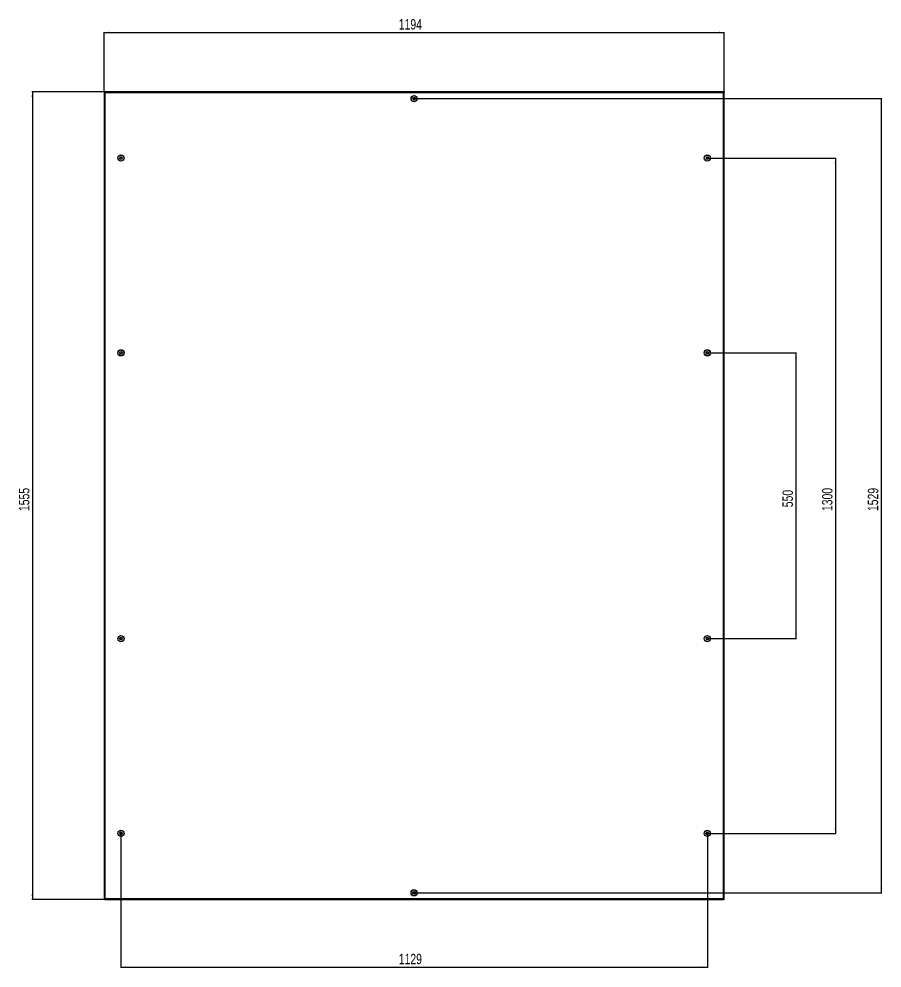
# Model space of a CAD drawing. Header units: millimetres. Extents: x -918 to 2356, y -718 to 1192.
# Drawn here: x -918 to 744, y -718 to 1109 of the extents above; entities that cross this region are included whole.
import ezdxf

# ---------------------------------------------------------------- set-up
doc = ezdxf.new("R2010")
doc.units = ezdxf.units.MM
doc.layers.add('FORMAT', color=7, linetype='Continuous')
doc.styles.add('SLDTEXTSTYLE0', font='TXT', dxfattribs={"width": 0.75})
doc.dimstyles.new('SLDDIMSTYLE1', dxfattribs={"dimtxt": 20, "dimasz": 10, "dimexe": 0, "dimexo": 0.0625, "dimgap": 5, "dimtad": 2, "dimdec": 1, "dimrnd": 1e-09, "dimzin": 12, "dimdsep": 46, "dimtxsty": 'SLDTEXTSTYLE0', "dimsah": 1, "dimcen": 0.09, "dimadec": 0, "dimazin": 3, "dimtfac": 1, "dimtofl": 0, "dimtmove": 0, "dimatfit": 3, "dimfxl": 0, "dimfrac": 2, "dimtolj": 1, "dimtzin": 12, "dimarcsym": 0})

# ---------------------------------------------------------------- blocks, each defined once
blk = doc.blocks.new('_D_1')
at = {"layer": 'FORMAT'}
for p, q in [((-754.1, 968.3), (-893.1, 968.3)), ((-892.1, 968.3), (-892.1, -586.7)), ((-754.1, -586.7), (-893.1, -586.7))]:
    blk.add_line(p, q, dxfattribs=at)
for points in [[(-892.1, 968.3), (-893.7, 958.3), (-890.6, 958.3)], [(-892.1, -586.7), (-890.6, -576.7), (-893.7, -576.7)]]:
    blk.add_solid(points, dxfattribs=at)
at = {"layer": 'FORMAT', "insert": (-917.9, 161.2), "char_height": 20, "attachment_point": 1, "rotation": 90, "style": 'SLDTEXTSTYLE0'}
blk.add_mtext('1555', dxfattribs=at)
blk = doc.blocks.new('_D_2')
at = {"layer": 'FORMAT'}
for p, q in [((-754.1, 968.3), (-754.1, 1083.4)), ((-754.1, 1082.4), (439.9, 1082.4)), ((439.9, 968.3), (439.9, 1083.4))]:
    blk.add_line(p, q, dxfattribs=at)
for points in [[(-754.1, 1082.4), (-744.1, 1080.9), (-744.1, 1084)], [(439.9, 1082.4), (429.9, 1084), (429.9, 1080.9)]]:
    blk.add_solid(points, dxfattribs=at)
at = {"layer": 'FORMAT', "insert": (-186.7, 1108.2), "char_height": 20, "attachment_point": 1, "style": 'SLDTEXTSTYLE0'}
blk.add_mtext('1194', dxfattribs=at)
blk = doc.blocks.new('_D_3')
at = {"layer": 'FORMAT'}
for p, q in [((407.4, 840.8), (655, 840.8)), ((654, 840.8), (654, -459.2)), ((407.4, -459.2), (655, -459.2))]:
    blk.add_line(p, q, dxfattribs=at)
for points in [[(654, 840.8), (652.5, 830.8), (655.6, 830.8)], [(654, -459.2), (655.6, -449.2), (652.5, -449.2)]]:
    blk.add_solid(points, dxfattribs=at)
at = {"layer": 'FORMAT', "insert": (628.3, 161.2), "char_height": 20, "attachment_point": 1, "rotation": 90, "style": 'SLDTEXTSTYLE0'}
blk.add_mtext('1300', dxfattribs=at)
blk = doc.blocks.new('_D_4')
at = {"layer": 'FORMAT'}
for p, q in [((-721.6, -459.2), (-721.6, -717.9)), ((407.4, -459.2), (407.4, -717.9)), ((-721.6, -716.9), (407.4, -716.9))]:
    blk.add_line(p, q, dxfattribs=at)
for points in [[(-721.6, -716.9), (-711.6, -718.4), (-711.6, -715.3)], [(407.4, -716.9), (397.4, -715.3), (397.4, -718.4)]]:
    blk.add_solid(points, dxfattribs=at)
at = {"layer": 'FORMAT', "insert": (-186.7, -691.1), "char_height": 20, "attachment_point": 1, "style": 'SLDTEXTSTYLE0'}
blk.add_mtext('1129', dxfattribs=at)
blk = doc.blocks.new('_D_5')
at = {"layer": 'FORMAT'}
for p, q in [((407.4, 465.8), (578.9, 465.8)), ((577.9, 465.8), (577.9, -84.2)), ((407.4, -84.2), (578.9, -84.2))]:
    blk.add_line(p, q, dxfattribs=at)
for points in [[(577.9, 465.8), (576.3, 455.8), (579.4, 455.8)], [(577.9, -84.2), (579.4, -74.2), (576.3, -74.2)]]:
    blk.add_solid(points, dxfattribs=at)
at = {"layer": 'FORMAT', "insert": (552.1, 168.6), "char_height": 20, "attachment_point": 1, "rotation": 90, "style": 'SLDTEXTSTYLE0'}
blk.add_mtext('550', dxfattribs=at)
blk = doc.blocks.new('_D_6')
at = {"layer": 'FORMAT'}
for p, q in [((-157.1, 955.3), (743.2, 955.3)), ((742.2, 955.3), (742.2, -573.7)), ((-157.1, -573.7), (743.2, -573.7))]:
    blk.add_line(p, q, dxfattribs=at)
for points in [[(742.2, 955.3), (740.7, 945.3), (743.7, 945.3)], [(742.2, -573.7), (743.7, -563.7), (740.7, -563.7)]]:
    blk.add_solid(points, dxfattribs=at)
at = {"layer": 'FORMAT', "insert": (716.4, 161.2), "char_height": 20, "attachment_point": 1, "rotation": 90, "style": 'SLDTEXTSTYLE0'}
blk.add_mtext('1529', dxfattribs=at)

msp = doc.modelspace()

# ---------------------------------------------------------------- linework, layer by layer
at = {"color": 7, "linetype": 'Continuous', "lineweight": 25}
for p, q in [((-754.14, 968.28), (-752.64, 968.28)), ((-754.14, 968.28), (-754.14, -586.72)), ((-752.44, 968.28), (-752.64, 968.28)), ((-752.44, 967.17), (-752.44, 968.28)), ((438.16, 968.28), (-752.44, 968.28)), ((438.16, 967.17), (438.16, 968.28)), ((438.36, 968.28), (438.16, 968.28)), ((438.36, 968.28), (439.86, 968.28)), ((439.86, -586.72), (439.86, 968.28)), ((-752.64, -586.72), (-754.14, -586.72)), ((-752.64, -586.72), (-752.44, -586.72)), ((-752.44, -585.61), (-752.44, -586.72)), ((-752.44, -586.72), (438.16, -586.72)), ((438.16, -585.61), (438.16, -586.72)), ((438.17, -586.72), (438.36, -586.72)), ((439.86, -586.72), (438.36, -586.72))]:
    msp.add_line(p, q, dxfattribs=at)
at = {"color": 8, "linetype": 'Continuous', "lineweight": 18}
for p, q in [((-752.04, 966.18), (-752.04, -584.62)), ((437.76, 966.18), (-752.04, 966.18)), ((437.76, -584.62), (437.76, 966.18)), ((-752.04, -584.62), (437.76, -584.62))]:
    msp.add_line(p, q, dxfattribs=at)
at = {"color": 7, "linetype": 'Continuous', "lineweight": 25}
for centre, radius in [((-157.14, 955.28), 6), ((-157.14, 955.28), 5.78), ((-157.14, 955.28), 1.85), ((-721.64, 840.78), 6), ((-721.64, 840.78), 5.78), ((-721.64, 840.78), 1.85), ((407.36, 840.78), 6), ((407.36, 840.78), 5.78), ((407.36, 840.78), 1.85), ((-721.64, 465.78), 6), ((-721.64, 465.78), 5.78), ((-721.64, 465.78), 1.85), ((407.36, 465.78), 6), ((407.36, 465.78), 5.78), ((407.36, 465.78), 1.85), ((-721.64, -84.22), 6), ((-721.64, -84.22), 5.78), ((-721.64, -84.22), 1.85), ((407.36, -84.22), 6), ((407.36, -84.22), 5.78), ((407.36, -84.22), 1.85), ((-721.64, -459.22), 6), ((-721.64, -459.22), 5.78), ((407.36, -459.22), 6), ((407.36, -459.22), 5.78), ((-721.64, -459.22), 1.85), ((407.36, -459.22), 1.85), ((-157.14, -573.72), 6), ((-157.14, -573.72), 5.78), ((-157.14, -573.72), 1.85)]:
    msp.add_circle(centre, radius, dxfattribs=at)
for points, knots in [([(-752.04, 966.18), (-752.32, 966.36), (-752.59, 966.53), (-753.1, 966.88), (-753.33, 967.06), (-753.72, 967.41), (-753.87, 967.58), (-754.08, 967.93), (-754.14, 968.11), (-754.14, 968.28)], [0, 0, 0, 0, 0.25, 0.25, 0.5, 0.5, 0.75, 0.75, 1, 1, 1, 1]), ([(-752.04, 966.18), (-752.2, 966.53), (-752.35, 966.88), (-752.57, 967.59), (-752.64, 967.93), (-752.64, 968.28)], [0, 0, 0, 0, 0.5, 0.5, 1, 1, 1, 1]), ([(-752.44, 968.28), (-752.41, 968.28), (-752.37, 968.23), (-752.31, 968.02), (-752.27, 967.86), (-752.21, 967.47), (-752.17, 967.24), (-752.11, 966.73), (-752.07, 966.46), (-752.04, 966.18)], [0, 0, 0, 0, 0.25, 0.25, 0.5, 0.5, 0.75, 0.75, 1, 1, 1, 1]), ([(-159.74, 954.25), (-159.73, 954.23), (-159.72, 954.21), (-159.67, 954.18), (-159.53, 954.14), (-159.14, 954.1), (-158.61, 954.05), (-158.09, 953.68), (-157.87, 953.21), (-157.74, 952.84), (-157.65, 952.62), (-157.6, 952.54), (-157.56, 952.52), (-157.53, 952.51), (-157.5, 952.52), (-157.44, 952.55), (-157.26, 952.75), (-157, 953.15), (-156.48, 953.63), (-155.77, 953.64), (-155.31, 953.53), (-155.04, 953.51), (-154.97, 953.52), (-154.94, 953.54), (-154.93, 953.57), (-154.92, 953.6), (-154.92, 953.65), (-154.94, 953.73), (-155.02, 953.94), (-155.18, 954.28), (-155.34, 954.78), (-155.22, 955.4), (-154.87, 955.81), (-154.62, 956.11), (-154.54, 956.23), (-154.53, 956.29), (-154.54, 956.32), (-154.56, 956.35), (-154.61, 956.38), (-154.75, 956.42), (-155.13, 956.46), (-155.67, 956.52), (-156.18, 956.89), (-156.41, 957.36), (-156.53, 957.73), (-156.62, 957.95), (-156.68, 958.02), (-156.71, 958.05), (-156.75, 958.06), (-156.78, 958.05), (-156.84, 958.02), (-157.02, 957.82), (-157.28, 957.42), (-157.8, 956.93), (-158.51, 956.93), (-158.97, 957.04), (-159.24, 957.06), (-159.31, 957.04), (-159.33, 957.03), (-159.35, 957), (-159.36, 956.96), (-159.35, 956.92), (-159.34, 956.84), (-159.26, 956.63), (-159.1, 956.28), (-158.94, 955.79), (-159.05, 955.17), (-159.41, 954.76), (-159.66, 954.46), (-159.74, 954.33), (-159.75, 954.27), (-159.74, 954.25), (-159.74, 954.25)], [0, 0, 0, 0, 0.0020087, 0.00442, 0.0093647, 0.0255282, 0.0677053, 0.0957862, 0.1246456, 0.1503415, 0.1605194, 0.1633943, 0.1656965, 0.1672448, 0.1688741, 0.1707699, 0.1786058, 0.2119941, 0.2499945, 0.2879948, 0.3213831, 0.329219, 0.3311148, 0.3327441, 0.3342924, 0.3362166, 0.3385353, 0.3413178, 0.349662, 0.3753578, 0.4042173, 0.4322982, 0.4744753, 0.4906388, 0.4966691, 0.49844, 0.5, 0.5020087, 0.50442, 0.5093647, 0.5255282, 0.5677053, 0.5957862, 0.6246456, 0.6503415, 0.6605194, 0.6633943, 0.6656965, 0.6672448, 0.6688741, 0.6707699, 0.6786058, 0.7119941, 0.7499945, 0.7879948, 0.8213831, 0.829219, 0.8311148, 0.8327441, 0.8342924, 0.8362166, 0.8385353, 0.8413178, 0.849662, 0.8753578, 0.9042173, 0.9322982, 0.9744753, 0.9906388, 0.9966691, 0.99844, 1, 1, 1, 1]), ([(437.76, 966.18), (437.79, 966.46), (437.83, 966.73), (437.89, 967.24), (437.93, 967.47), (437.99, 967.86), (438.03, 968.02), (438.09, 968.23), (438.13, 968.28), (438.16, 968.28)], [0, 0, 0, 0, 0.25, 0.25, 0.5, 0.5, 0.75, 0.75, 1, 1, 1, 1]), ([(439.86, 968.28), (439.86, 968.11), (439.81, 967.93), (439.6, 967.58), (439.44, 967.41), (439.05, 967.06), (438.82, 966.89), (438.31, 966.53), (438.04, 966.36), (437.76, 966.18)], [0, 0, 0, 0, 0.25, 0.25, 0.5, 0.5, 0.75, 0.75, 1, 1, 1, 1]), ([(438.36, 968.28), (438.36, 967.93), (438.3, 967.58), (438.07, 966.88), (437.92, 966.53), (437.76, 966.18)], [0, 0, 0, 0, 0.5, 0.5, 1, 1, 1, 1]), ([(-720.6, 843.38), (-720.61, 843.39), (-720.64, 843.39), (-720.7, 843.37), (-720.82, 843.3), (-721.11, 843.05), (-721.52, 842.7), (-722.15, 842.58), (-722.64, 842.74), (-722.99, 842.9), (-723.22, 842.99), (-723.31, 843), (-723.35, 843), (-723.38, 842.98), (-723.4, 842.95), (-723.42, 842.88), (-723.4, 842.62), (-723.29, 842.15), (-723.29, 841.44), (-723.78, 840.92), (-724.17, 840.66), (-724.37, 840.48), (-724.41, 840.42), (-724.41, 840.39), (-724.41, 840.36), (-724.38, 840.33), (-724.35, 840.3), (-724.28, 840.26), (-724.07, 840.17), (-723.71, 840.05), (-723.25, 839.83), (-722.87, 839.32), (-722.82, 838.78), (-722.78, 838.39), (-722.74, 838.24), (-722.7, 838.2), (-722.67, 838.18), (-722.64, 838.18), (-722.58, 838.19), (-722.46, 838.26), (-722.16, 838.52), (-721.75, 838.87), (-721.13, 838.98), (-720.64, 838.82), (-720.28, 838.66), (-720.06, 838.58), (-719.97, 838.56), (-719.93, 838.57), (-719.9, 838.59), (-719.88, 838.62), (-719.86, 838.68), (-719.88, 838.95), (-719.99, 839.41), (-719.99, 840.12), (-719.5, 840.64), (-719.1, 840.9), (-718.9, 841.08), (-718.87, 841.14), (-718.86, 841.17), (-718.87, 841.21), (-718.89, 841.24), (-718.93, 841.26), (-719, 841.31), (-719.2, 841.39), (-719.57, 841.52), (-720.03, 841.74), (-720.4, 842.25), (-720.46, 842.79), (-720.5, 843.18), (-720.54, 843.32), (-720.57, 843.37), (-720.59, 843.38), (-720.6, 843.38)], [0, 0, 0, 0, 0.0020087, 0.00442, 0.0093647, 0.0255282, 0.0677053, 0.0957862, 0.1246456, 0.1503415, 0.1605194, 0.1633943, 0.1656965, 0.1672448, 0.1688741, 0.1707699, 0.1786058, 0.2119941, 0.2499945, 0.2879948, 0.3213831, 0.329219, 0.3311148, 0.3327441, 0.3342924, 0.3362166, 0.3385353, 0.3413178, 0.349662, 0.3753578, 0.4042173, 0.4322982, 0.4744753, 0.4906388, 0.4966691, 0.49844, 0.5, 0.5020087, 0.50442, 0.5093647, 0.5255282, 0.5677053, 0.5957862, 0.6246456, 0.6503415, 0.6605194, 0.6633943, 0.6656965, 0.6672448, 0.6688741, 0.6707699, 0.6786058, 0.7119941, 0.7499945, 0.7879948, 0.8213831, 0.829219, 0.8311148, 0.8327441, 0.8342924, 0.8362166, 0.8385353, 0.8413178, 0.849662, 0.8753578, 0.9042173, 0.9322982, 0.9744753, 0.9906388, 0.9966691, 0.99844, 1, 1, 1, 1]), ([(406.32, 843.38), (406.31, 843.38), (406.29, 843.36), (406.26, 843.31), (406.22, 843.17), (406.18, 842.79), (406.13, 842.25), (405.75, 841.74), (405.29, 841.52), (404.92, 841.39), (404.7, 841.3), (404.62, 841.24), (404.6, 841.21), (404.59, 841.17), (404.59, 841.14), (404.63, 841.08), (404.83, 840.9), (405.22, 840.64), (405.71, 840.12), (405.71, 839.41), (405.6, 838.95), (405.58, 838.68), (405.6, 838.62), (405.62, 838.59), (405.65, 838.57), (405.68, 838.56), (405.72, 838.57), (405.81, 838.58), (406.02, 838.67), (406.36, 838.83), (406.85, 838.98), (407.48, 838.87), (407.89, 838.51), (408.18, 838.26), (408.31, 838.19), (408.37, 838.18), (408.4, 838.18), (408.43, 838.2), (408.46, 838.25), (408.5, 838.39), (408.54, 838.78), (408.6, 839.32), (408.97, 839.83), (409.43, 840.05), (409.8, 840.18), (410.03, 840.27), (410.1, 840.32), (410.13, 840.36), (410.14, 840.39), (410.13, 840.42), (410.1, 840.48), (409.9, 840.66), (409.5, 840.92), (409.01, 841.44), (409.01, 842.15), (409.12, 842.62), (409.14, 842.88), (409.12, 842.95), (409.1, 842.98), (409.08, 843), (409.04, 843), (409, 843), (408.92, 842.98), (408.71, 842.9), (408.36, 842.74), (407.87, 842.58), (407.25, 842.7), (406.84, 843.05), (406.54, 843.31), (406.41, 843.38), (406.35, 843.39), (406.33, 843.39), (406.32, 843.38)], [0, 0, 0, 0, 0.0020087, 0.00442, 0.0093647, 0.0255282, 0.0677053, 0.0957862, 0.1246456, 0.1503415, 0.1605194, 0.1633943, 0.1656965, 0.1672448, 0.1688741, 0.1707699, 0.1786058, 0.2119941, 0.2499945, 0.2879948, 0.3213831, 0.329219, 0.3311148, 0.3327441, 0.3342924, 0.3362166, 0.3385353, 0.3413178, 0.349662, 0.3753578, 0.4042173, 0.4322982, 0.4744753, 0.4906388, 0.4966691, 0.49844, 0.5, 0.5020087, 0.50442, 0.5093647, 0.5255282, 0.5677053, 0.5957862, 0.6246456, 0.6503415, 0.6605194, 0.6633943, 0.6656965, 0.6672448, 0.6688741, 0.6707699, 0.6786058, 0.7119941, 0.7499945, 0.7879948, 0.8213831, 0.829219, 0.8311148, 0.8327441, 0.8342924, 0.8362166, 0.8385353, 0.8413178, 0.849662, 0.8753578, 0.9042173, 0.9322982, 0.9744753, 0.9906388, 0.9966691, 0.99844, 1, 1, 1, 1]), ([(-720.6, 468.38), (-720.61, 468.39), (-720.64, 468.39), (-720.7, 468.37), (-720.82, 468.3), (-721.11, 468.05), (-721.52, 467.7), (-722.15, 467.58), (-722.64, 467.74), (-722.99, 467.9), (-723.22, 467.99), (-723.31, 468), (-723.35, 468), (-723.38, 467.98), (-723.4, 467.95), (-723.42, 467.88), (-723.4, 467.62), (-723.29, 467.15), (-723.29, 466.44), (-723.78, 465.92), (-724.17, 465.66), (-724.37, 465.48), (-724.41, 465.42), (-724.41, 465.39), (-724.41, 465.36), (-724.38, 465.33), (-724.35, 465.3), (-724.28, 465.26), (-724.07, 465.17), (-723.71, 465.05), (-723.25, 464.83), (-722.87, 464.32), (-722.82, 463.78), (-722.78, 463.39), (-722.74, 463.24), (-722.7, 463.2), (-722.67, 463.18), (-722.64, 463.18), (-722.58, 463.19), (-722.46, 463.26), (-722.16, 463.52), (-721.75, 463.87), (-721.13, 463.98), (-720.64, 463.82), (-720.28, 463.66), (-720.06, 463.58), (-719.97, 463.56), (-719.93, 463.57), (-719.9, 463.59), (-719.88, 463.62), (-719.86, 463.68), (-719.88, 463.95), (-719.99, 464.41), (-719.99, 465.12), (-719.5, 465.64), (-719.1, 465.9), (-718.9, 466.08), (-718.87, 466.14), (-718.86, 466.17), (-718.87, 466.21), (-718.89, 466.24), (-718.93, 466.26), (-719, 466.31), (-719.2, 466.39), (-719.57, 466.52), (-720.03, 466.74), (-720.4, 467.25), (-720.46, 467.79), (-720.5, 468.18), (-720.54, 468.32), (-720.57, 468.37), (-720.59, 468.38), (-720.6, 468.38)], [0, 0, 0, 0, 0.0020087, 0.00442, 0.0093647, 0.0255282, 0.0677053, 0.0957862, 0.1246456, 0.1503415, 0.1605194, 0.1633943, 0.1656965, 0.1672448, 0.1688741, 0.1707699, 0.1786058, 0.2119941, 0.2499945, 0.2879948, 0.3213831, 0.329219, 0.3311148, 0.3327441, 0.3342924, 0.3362166, 0.3385353, 0.3413178, 0.349662, 0.3753578, 0.4042173, 0.4322982, 0.4744753, 0.4906388, 0.4966691, 0.49844, 0.5, 0.5020087, 0.50442, 0.5093647, 0.5255282, 0.5677053, 0.5957862, 0.6246456, 0.6503415, 0.6605194, 0.6633943, 0.6656965, 0.6672448, 0.6688741, 0.6707699, 0.6786058, 0.7119941, 0.7499945, 0.7879948, 0.8213831, 0.829219, 0.8311148, 0.8327441, 0.8342924, 0.8362166, 0.8385353, 0.8413178, 0.849662, 0.8753578, 0.9042173, 0.9322982, 0.9744753, 0.9906388, 0.9966691, 0.99844, 1, 1, 1, 1]), ([(406.32, 468.38), (406.31, 468.38), (406.29, 468.36), (406.26, 468.31), (406.22, 468.17), (406.18, 467.79), (406.13, 467.25), (405.75, 466.74), (405.29, 466.52), (404.92, 466.39), (404.7, 466.3), (404.62, 466.24), (404.6, 466.21), (404.59, 466.17), (404.59, 466.14), (404.63, 466.08), (404.83, 465.9), (405.22, 465.64), (405.71, 465.12), (405.71, 464.41), (405.6, 463.95), (405.58, 463.68), (405.6, 463.62), (405.62, 463.59), (405.65, 463.57), (405.68, 463.56), (405.72, 463.57), (405.81, 463.58), (406.02, 463.67), (406.36, 463.83), (406.85, 463.98), (407.48, 463.87), (407.89, 463.51), (408.18, 463.26), (408.31, 463.19), (408.37, 463.18), (408.4, 463.18), (408.43, 463.2), (408.46, 463.25), (408.5, 463.39), (408.54, 463.78), (408.6, 464.32), (408.97, 464.83), (409.43, 465.05), (409.8, 465.18), (410.03, 465.27), (410.1, 465.32), (410.13, 465.36), (410.14, 465.39), (410.13, 465.42), (410.1, 465.48), (409.9, 465.66), (409.5, 465.92), (409.01, 466.44), (409.01, 467.15), (409.12, 467.62), (409.14, 467.88), (409.12, 467.95), (409.1, 467.98), (409.08, 468), (409.04, 468), (409, 468), (408.92, 467.98), (408.71, 467.9), (408.36, 467.74), (407.87, 467.58), (407.25, 467.7), (406.84, 468.05), (406.54, 468.31), (406.41, 468.38), (406.35, 468.39), (406.33, 468.39), (406.32, 468.38)], [0, 0, 0, 0, 0.0020087, 0.00442, 0.0093647, 0.0255282, 0.0677053, 0.0957862, 0.1246456, 0.1503415, 0.1605194, 0.1633943, 0.1656965, 0.1672448, 0.1688741, 0.1707699, 0.1786058, 0.2119941, 0.2499945, 0.2879948, 0.3213831, 0.329219, 0.3311148, 0.3327441, 0.3342924, 0.3362166, 0.3385353, 0.3413178, 0.349662, 0.3753578, 0.4042173, 0.4322982, 0.4744753, 0.4906388, 0.4966691, 0.49844, 0.5, 0.5020087, 0.50442, 0.5093647, 0.5255282, 0.5677053, 0.5957862, 0.6246456, 0.6503415, 0.6605194, 0.6633943, 0.6656965, 0.6672448, 0.6688741, 0.6707699, 0.6786058, 0.7119941, 0.7499945, 0.7879948, 0.8213831, 0.829219, 0.8311148, 0.8327441, 0.8342924, 0.8362166, 0.8385353, 0.8413178, 0.849662, 0.8753578, 0.9042173, 0.9322982, 0.9744753, 0.9906388, 0.9966691, 0.99844, 1, 1, 1, 1]), ([(-720.6, -86.82), (-720.59, -86.81), (-720.57, -86.8), (-720.54, -86.75), (-720.5, -86.61), (-720.46, -86.22), (-720.4, -85.68), (-720.03, -85.17), (-719.57, -84.95), (-719.2, -84.82), (-718.97, -84.73), (-718.9, -84.68), (-718.87, -84.64), (-718.86, -84.61), (-718.87, -84.58), (-718.9, -84.52), (-719.1, -84.34), (-719.5, -84.08), (-719.99, -83.56), (-719.99, -82.85), (-719.88, -82.38), (-719.86, -82.12), (-719.88, -82.05), (-719.9, -82.02), (-719.92, -82), (-719.96, -82), (-720, -82), (-720.08, -82.02), (-720.29, -82.1), (-720.64, -82.26), (-721.13, -82.42), (-721.75, -82.3), (-722.16, -81.95), (-722.46, -81.69), (-722.59, -81.62), (-722.65, -81.61), (-722.68, -81.61), (-722.71, -81.64), (-722.74, -81.69), (-722.78, -81.83), (-722.82, -82.21), (-722.87, -82.75), (-723.25, -83.26), (-723.71, -83.48), (-724.08, -83.61), (-724.3, -83.7), (-724.38, -83.76), (-724.4, -83.79), (-724.41, -83.83), (-724.41, -83.86), (-724.37, -83.92), (-724.17, -84.1), (-723.78, -84.36), (-723.29, -84.88), (-723.29, -85.59), (-723.4, -86.05), (-723.42, -86.32), (-723.4, -86.38), (-723.38, -86.41), (-723.35, -86.43), (-723.32, -86.44), (-723.28, -86.43), (-723.19, -86.42), (-722.98, -86.33), (-722.64, -86.17), (-722.15, -86.02), (-721.52, -86.13), (-721.11, -86.48), (-720.82, -86.74), (-720.69, -86.81), (-720.63, -86.82), (-720.61, -86.82), (-720.6, -86.82)], [0, 0, 0, 0, 0.0020087, 0.00442, 0.0093647, 0.0255282, 0.0677053, 0.0957862, 0.1246456, 0.1503415, 0.1605194, 0.1633943, 0.1656965, 0.1672448, 0.1688741, 0.1707699, 0.1786058, 0.2119941, 0.2499945, 0.2879948, 0.3213831, 0.329219, 0.3311148, 0.3327441, 0.3342924, 0.3362166, 0.3385353, 0.3413178, 0.349662, 0.3753578, 0.4042173, 0.4322982, 0.4744753, 0.4906388, 0.4966691, 0.49844, 0.5, 0.5020087, 0.50442, 0.5093647, 0.5255282, 0.5677053, 0.5957862, 0.6246456, 0.6503415, 0.6605194, 0.6633943, 0.6656965, 0.6672448, 0.6688741, 0.6707699, 0.6786058, 0.7119941, 0.7499945, 0.7879948, 0.8213831, 0.829219, 0.8311148, 0.8327441, 0.8342924, 0.8362166, 0.8385353, 0.8413178, 0.849662, 0.8753578, 0.9042173, 0.9322982, 0.9744753, 0.9906388, 0.9966691, 0.99844, 1, 1, 1, 1]), ([(406.32, -86.82), (406.34, -86.82), (406.36, -86.83), (406.42, -86.81), (406.54, -86.74), (406.84, -86.48), (407.25, -86.13), (407.87, -86.02), (408.36, -86.18), (408.72, -86.34), (408.94, -86.42), (409.03, -86.44), (409.07, -86.43), (409.1, -86.41), (409.12, -86.38), (409.14, -86.32), (409.12, -86.05), (409.01, -85.59), (409.01, -84.88), (409.5, -84.36), (409.9, -84.1), (410.1, -83.92), (410.13, -83.86), (410.14, -83.83), (410.13, -83.79), (410.11, -83.76), (410.07, -83.74), (410, -83.69), (409.8, -83.61), (409.43, -83.48), (408.97, -83.26), (408.6, -82.75), (408.54, -82.21), (408.5, -81.82), (408.46, -81.68), (408.43, -81.63), (408.4, -81.61), (408.36, -81.61), (408.3, -81.62), (408.18, -81.7), (407.89, -81.95), (407.48, -82.3), (406.85, -82.42), (406.36, -82.26), (406.01, -82.1), (405.78, -82.01), (405.69, -82), (405.65, -82), (405.62, -82.02), (405.6, -82.05), (405.58, -82.12), (405.6, -82.38), (405.71, -82.85), (405.71, -83.56), (405.22, -84.08), (404.83, -84.34), (404.63, -84.52), (404.59, -84.58), (404.59, -84.61), (404.59, -84.64), (404.62, -84.67), (404.65, -84.7), (404.72, -84.74), (404.93, -84.83), (405.29, -84.95), (405.75, -85.17), (406.13, -85.68), (406.18, -86.22), (406.22, -86.61), (406.26, -86.76), (406.3, -86.8), (406.32, -86.81), (406.32, -86.82)], [0, 0, 0, 0, 0.0020087, 0.00442, 0.0093647, 0.0255282, 0.0677053, 0.0957862, 0.1246456, 0.1503415, 0.1605194, 0.1633943, 0.1656965, 0.1672448, 0.1688741, 0.1707699, 0.1786058, 0.2119941, 0.2499945, 0.2879948, 0.3213831, 0.329219, 0.3311148, 0.3327441, 0.3342924, 0.3362166, 0.3385353, 0.3413178, 0.349662, 0.3753578, 0.4042173, 0.4322982, 0.4744753, 0.4906388, 0.4966691, 0.49844, 0.5, 0.5020087, 0.50442, 0.5093647, 0.5255282, 0.5677053, 0.5957862, 0.6246456, 0.6503415, 0.6605194, 0.6633943, 0.6656965, 0.6672448, 0.6688741, 0.6707699, 0.6786058, 0.7119941, 0.7499945, 0.7879948, 0.8213831, 0.829219, 0.8311148, 0.8327441, 0.8342924, 0.8362166, 0.8385353, 0.8413178, 0.849662, 0.8753578, 0.9042173, 0.9322982, 0.9744753, 0.9906388, 0.9966691, 0.99844, 1, 1, 1, 1]), ([(-720.6, -461.82), (-720.59, -461.81), (-720.57, -461.8), (-720.54, -461.75), (-720.5, -461.61), (-720.46, -461.22), (-720.4, -460.68), (-720.03, -460.17), (-719.57, -459.95), (-719.2, -459.82), (-718.97, -459.73), (-718.9, -459.68), (-718.87, -459.64), (-718.86, -459.61), (-718.87, -459.58), (-718.9, -459.52), (-719.1, -459.34), (-719.5, -459.08), (-719.99, -458.56), (-719.99, -457.85), (-719.88, -457.38), (-719.86, -457.12), (-719.88, -457.05), (-719.9, -457.02), (-719.92, -457), (-719.96, -457), (-720, -457), (-720.08, -457.02), (-720.29, -457.1), (-720.64, -457.26), (-721.13, -457.42), (-721.75, -457.3), (-722.16, -456.95), (-722.46, -456.69), (-722.59, -456.62), (-722.65, -456.61), (-722.68, -456.61), (-722.71, -456.64), (-722.74, -456.69), (-722.78, -456.83), (-722.82, -457.21), (-722.87, -457.75), (-723.25, -458.26), (-723.71, -458.48), (-724.08, -458.61), (-724.3, -458.7), (-724.38, -458.76), (-724.4, -458.79), (-724.41, -458.83), (-724.41, -458.86), (-724.37, -458.92), (-724.17, -459.1), (-723.78, -459.36), (-723.29, -459.88), (-723.29, -460.59), (-723.4, -461.05), (-723.42, -461.32), (-723.4, -461.38), (-723.38, -461.41), (-723.35, -461.43), (-723.32, -461.44), (-723.28, -461.43), (-723.19, -461.42), (-722.98, -461.33), (-722.64, -461.17), (-722.15, -461.02), (-721.52, -461.13), (-721.11, -461.48), (-720.82, -461.74), (-720.69, -461.81), (-720.63, -461.82), (-720.61, -461.82), (-720.6, -461.82)], [0, 0, 0, 0, 0.0020087, 0.00442, 0.0093647, 0.0255282, 0.0677053, 0.0957862, 0.1246456, 0.1503415, 0.1605194, 0.1633943, 0.1656965, 0.1672448, 0.1688741, 0.1707699, 0.1786058, 0.2119941, 0.2499945, 0.2879948, 0.3213831, 0.329219, 0.3311148, 0.3327441, 0.3342924, 0.3362166, 0.3385353, 0.3413178, 0.349662, 0.3753578, 0.4042173, 0.4322982, 0.4744753, 0.4906388, 0.4966691, 0.49844, 0.5, 0.5020087, 0.50442, 0.5093647, 0.5255282, 0.5677053, 0.5957862, 0.6246456, 0.6503415, 0.6605194, 0.6633943, 0.6656965, 0.6672448, 0.6688741, 0.6707699, 0.6786058, 0.7119941, 0.7499945, 0.7879948, 0.8213831, 0.829219, 0.8311148, 0.8327441, 0.8342924, 0.8362166, 0.8385353, 0.8413178, 0.849662, 0.8753578, 0.9042173, 0.9322982, 0.9744753, 0.9906388, 0.9966691, 0.99844, 1, 1, 1, 1]), ([(406.32, -461.82), (406.34, -461.82), (406.36, -461.83), (406.42, -461.81), (406.54, -461.74), (406.84, -461.48), (407.25, -461.13), (407.87, -461.02), (408.36, -461.18), (408.72, -461.34), (408.94, -461.42), (409.03, -461.44), (409.07, -461.43), (409.1, -461.41), (409.12, -461.38), (409.14, -461.32), (409.12, -461.05), (409.01, -460.59), (409.01, -459.88), (409.5, -459.36), (409.9, -459.1), (410.1, -458.92), (410.13, -458.86), (410.14, -458.83), (410.13, -458.79), (410.11, -458.76), (410.07, -458.74), (410, -458.69), (409.8, -458.61), (409.43, -458.48), (408.97, -458.26), (408.6, -457.75), (408.54, -457.21), (408.5, -456.82), (408.46, -456.68), (408.43, -456.63), (408.4, -456.61), (408.36, -456.61), (408.3, -456.62), (408.18, -456.7), (407.89, -456.95), (407.48, -457.3), (406.85, -457.42), (406.36, -457.26), (406.01, -457.1), (405.78, -457.01), (405.69, -457), (405.65, -457), (405.62, -457.02), (405.6, -457.05), (405.58, -457.12), (405.6, -457.38), (405.71, -457.85), (405.71, -458.56), (405.22, -459.08), (404.83, -459.34), (404.63, -459.52), (404.59, -459.58), (404.59, -459.61), (404.59, -459.64), (404.62, -459.67), (404.65, -459.7), (404.72, -459.74), (404.93, -459.83), (405.29, -459.95), (405.75, -460.17), (406.13, -460.68), (406.18, -461.22), (406.22, -461.61), (406.26, -461.76), (406.3, -461.8), (406.32, -461.81), (406.32, -461.82)], [0, 0, 0, 0, 0.0020087, 0.00442, 0.0093647, 0.0255282, 0.0677053, 0.0957862, 0.1246456, 0.1503415, 0.1605194, 0.1633943, 0.1656965, 0.1672448, 0.1688741, 0.1707699, 0.1786058, 0.2119941, 0.2499945, 0.2879948, 0.3213831, 0.329219, 0.3311148, 0.3327441, 0.3342924, 0.3362166, 0.3385353, 0.3413178, 0.349662, 0.3753578, 0.4042173, 0.4322982, 0.4744753, 0.4906388, 0.4966691, 0.49844, 0.5, 0.5020087, 0.50442, 0.5093647, 0.5255282, 0.5677053, 0.5957862, 0.6246456, 0.6503415, 0.6605194, 0.6633943, 0.6656965, 0.6672448, 0.6688741, 0.6707699, 0.6786058, 0.7119941, 0.7499945, 0.7879948, 0.8213831, 0.829219, 0.8311148, 0.8327441, 0.8342924, 0.8362166, 0.8385353, 0.8413178, 0.849662, 0.8753578, 0.9042173, 0.9322982, 0.9744753, 0.9906388, 0.9966691, 0.99844, 1, 1, 1, 1]), ([(-754.14, -586.72), (-754.14, -586.54), (-754.08, -586.37), (-753.87, -586.02), (-753.72, -585.84), (-753.33, -585.49), (-753.1, -585.32), (-752.59, -584.97), (-752.31, -584.79), (-752.04, -584.62)], [0, 0, 0, 0, 0.25, 0.25, 0.5, 0.5, 0.75, 0.75, 1, 1, 1, 1]), ([(-752.64, -586.72), (-752.64, -586.54), (-752.62, -586.37), (-752.56, -586.02), (-752.52, -585.84), (-752.41, -585.49), (-752.34, -585.32), (-752.2, -584.97), (-752.12, -584.79), (-752.04, -584.62)], [0, 0, 0, 0, 0.25, 0.25, 0.5, 0.5, 0.75, 0.75, 1, 1, 1, 1]), ([(-752.04, -584.62), (-752.07, -584.89), (-752.11, -585.17), (-752.17, -585.67), (-752.21, -585.91), (-752.27, -586.3), (-752.31, -586.45), (-752.37, -586.66), (-752.41, -586.72), (-752.44, -586.72)], [0, 0, 0, 0, 0.25, 0.25, 0.5, 0.5, 0.75, 0.75, 1, 1, 1, 1]), ([(-159.74, -572.68), (-159.74, -572.69), (-159.75, -572.72), (-159.73, -572.77), (-159.66, -572.9), (-159.41, -573.19), (-159.05, -573.6), (-158.94, -574.22), (-159.1, -574.72), (-159.26, -575.07), (-159.35, -575.29), (-159.36, -575.39), (-159.35, -575.43), (-159.33, -575.46), (-159.31, -575.48), (-159.24, -575.49), (-158.97, -575.47), (-158.51, -575.36), (-157.8, -575.37), (-157.28, -575.85), (-157.02, -576.25), (-156.84, -576.45), (-156.78, -576.48), (-156.75, -576.49), (-156.72, -576.48), (-156.69, -576.46), (-156.66, -576.43), (-156.62, -576.36), (-156.53, -576.15), (-156.41, -575.79), (-156.18, -575.32), (-155.67, -574.95), (-155.13, -574.9), (-154.74, -574.86), (-154.6, -574.82), (-154.55, -574.78), (-154.53, -574.75), (-154.53, -574.72), (-154.55, -574.66), (-154.62, -574.53), (-154.87, -574.24), (-155.22, -573.83), (-155.34, -573.21), (-155.18, -572.72), (-155.02, -572.36), (-154.93, -572.14), (-154.92, -572.05), (-154.93, -572), (-154.94, -571.97), (-154.97, -571.96), (-155.04, -571.94), (-155.31, -571.96), (-155.77, -572.07), (-156.48, -572.07), (-157, -571.58), (-157.26, -571.18), (-157.44, -570.98), (-157.5, -570.95), (-157.53, -570.94), (-157.56, -570.95), (-157.59, -570.97), (-157.62, -571), (-157.66, -571.07), (-157.75, -571.28), (-157.87, -571.64), (-158.09, -572.11), (-158.61, -572.48), (-159.14, -572.54), (-159.53, -572.58), (-159.68, -572.62), (-159.72, -572.65), (-159.73, -572.67), (-159.74, -572.68)], [0, 0, 0, 0, 0.0020087, 0.00442, 0.0093647, 0.0255282, 0.0677053, 0.0957862, 0.1246456, 0.1503415, 0.1605194, 0.1633943, 0.1656965, 0.1672448, 0.1688741, 0.1707699, 0.1786058, 0.2119941, 0.2499945, 0.2879948, 0.3213831, 0.329219, 0.3311148, 0.3327441, 0.3342924, 0.3362166, 0.3385353, 0.3413178, 0.349662, 0.3753578, 0.4042173, 0.4322982, 0.4744753, 0.4906388, 0.4966691, 0.49844, 0.5, 0.5020087, 0.50442, 0.5093647, 0.5255282, 0.5677053, 0.5957862, 0.6246456, 0.6503415, 0.6605194, 0.6633943, 0.6656965, 0.6672448, 0.6688741, 0.6707699, 0.6786058, 0.7119941, 0.7499945, 0.7879948, 0.8213831, 0.829219, 0.8311148, 0.8327441, 0.8342924, 0.8362166, 0.8385353, 0.8413178, 0.849662, 0.8753578, 0.9042173, 0.9322982, 0.9744753, 0.9906388, 0.9966691, 0.99844, 1, 1, 1, 1]), ([(438.16, -586.72), (438.13, -586.72), (438.09, -586.66), (438.03, -586.45), (437.99, -586.3), (437.93, -585.91), (437.89, -585.67), (437.83, -585.17), (437.79, -584.89), (437.76, -584.62)], [0, 0, 0, 0, 0.25, 0.25, 0.5, 0.5, 0.75, 0.75, 1, 1, 1, 1]), ([(437.76, -584.62), (438.04, -584.79), (438.31, -584.97), (438.82, -585.32), (439.05, -585.49), (439.44, -585.84), (439.6, -586.01), (439.81, -586.37), (439.86, -586.54), (439.86, -586.72)], [0, 0, 0, 0, 0.25, 0.25, 0.5, 0.5, 0.75, 0.75, 1, 1, 1, 1]), ([(437.76, -584.62), (437.92, -584.97), (438.08, -585.32), (438.3, -586.02), (438.36, -586.37), (438.36, -586.72)], [0, 0, 0, 0, 0.5, 0.5, 1, 1, 1, 1])]:
    msp.add_open_spline(points, degree=3, knots=knots, dxfattribs=at)

# ---------------------------------------------------------------- dimensions: what is measured, and where the dimension line sits
at = {"layer": 'FORMAT'}
for base, p1, p2, picture, middle in [((439.86, 1082.45), (-754.14, 968.28), (439.86, 968.28), '_D_2', (-157.14, 1082.45)), ((407.36, -716.88), (-721.64, -459.22), (407.36, -459.22), '_D_4', (-157.14, -716.88))]:
    dim = msp.add_linear_dim(base=base, p1=p1, p2=p2, dimstyle='SLDDIMSTYLE1', dxfattribs=at)
    dim.commit()
    dim.dimension.update_dxf_attribs({"geometry": picture, "text_midpoint": middle, "dimtype": 160})
for base, p1, p2, picture, middle in [((-892.14, -586.72), (-754.14, 968.28), (-754.14, -586.72), '_D_1', (-892.14, 190.78)), ((742.2, -573.72), (-157.14, 955.28), (-157.14, -573.72), '_D_6', (742.2, 190.78)), ((654.04, -459.22), (407.36, 840.78), (407.36, -459.22), '_D_3', (654.04, 190.78)), ((577.87, -84.22), (407.36, 465.78), (407.36, -84.22), '_D_5', (577.87, 190.78))]:
    dim = msp.add_linear_dim(base=base, p1=p1, p2=p2, angle=90, dimstyle='SLDDIMSTYLE1', dxfattribs=at)
    dim.commit()
    dim.dimension.update_dxf_attribs({"geometry": picture, "text_midpoint": middle, "dimtype": 160})

doc.saveas('drawing.dxf')
